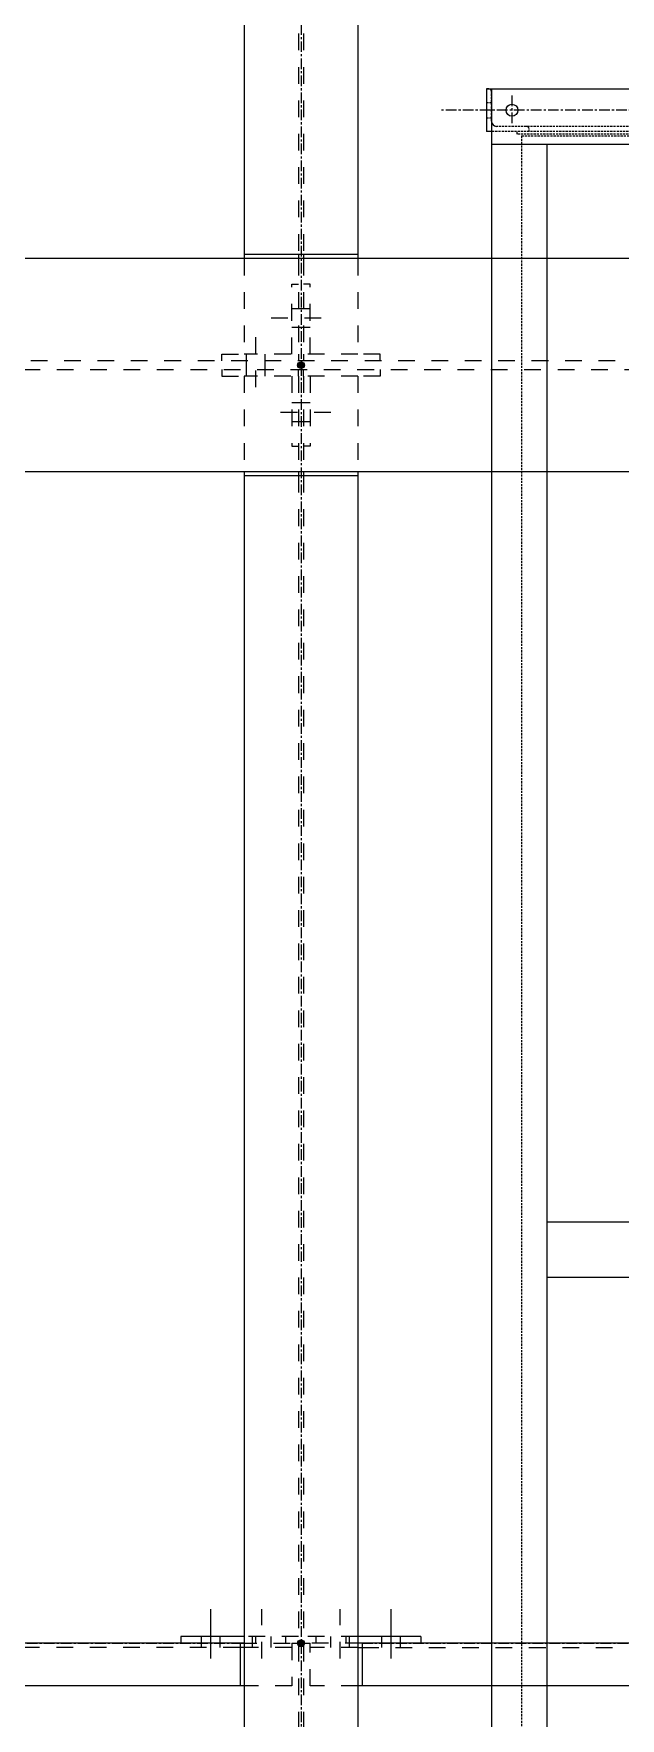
# Model space of a CAD drawing. Header units: inches. Extents: x 209270 to 234360, y -180214 to -150194.
# Drawn here: x 218898 to 219587, y -161652 to -159675 of the extents above; entities that cross this region are included whole.
import ezdxf

# ---------------------------------------------------------------- set-up
doc = ezdxf.new("R2010")
doc.units = ezdxf.units.IN
doc.header["$LTSCALE"] = 10
doc.header["$MEASUREMENT"] = 0
for name, pattern in [('CENTER', [2, 1.25, -0.25, 0.25, -0.25]), ('DXK_LINE_DOT2', [3.9198, 1.9599, -1.9599]), ('HIDDEN', [0.375, 0.25, -0.125])]:
    doc.linetypes.add(name, pattern=pattern)
for name, color, linetype in [('$AUDIT_BAD_LAYER1', 7, 'Continuous'), ('_STR_0', 7, 'Continuous'), ('_STR_1', 7, 'Continuous'), ('_STR_2', 7, 'Continuous'), ('_STR_4', 7, 'Continuous')]:
    doc.layers.add(name, color=color, linetype=linetype)
for name, color, linetype, lineweight in [('CEN', 1, 'CENTER', 9), ('HIDDDEN', 3, 'HIDDEN', 9), ('MAIN OBJECT', 2, 'Continuous', 18)]:
    doc.layers.add(name, color=color, linetype=linetype, lineweight=lineweight)

# ---------------------------------------------------------------- blocks, each defined once
blk = doc.blocks.new('A$Cdf87a385')
at = {"layer": 'CEN'}
for p, q in [((-147.6, -1817.4), (-147.6, -1783.4)), ((-1602.4, -1800.2), (-62.6, -1800.2))]:
    blk.add_line(p, q, dxfattribs=at)
at = {"layer": 'HIDDDEN'}
for p, q in [((-158.6, -1770.2), (-158.6, 1770.2)), ((-1619.3, -1772.2), (-153.9, -1772.2)), ((-1619.3, -1775.2), (-123.6, -1775.2)), ((-158.9, -1770.2), (-911, -1770.2)), ((-167.6, -1775.2), (-167.6, -1778.2)), ((-153.6, -1772.2), (-153.6, -1775.2)), ((-1619.3, -1781.2), (-165.6, -1781.2)), ((-164.6, -1781.2), (-129.6, -1781.2)), ((-123.6, -1787.2), (-123.6, -1822.2)), ((-117.6, -1791.2), (-123.4, -1791.2)), ((-117.6, -1791.2), (-122.6, -1791.2)), ((-117.6, -1809.2), (-123.4, -1809.2)), ((-117.6, -1809.2), (-122.6, -1809.2))]:
    blk.add_line(p, q, dxfattribs=at)
at = {"layer": 'MAIN OBJECT'}
for p, q in [((-123.6, -1825.2), (-123.6, 1825.2)), ((-188.6, -1760.2), (-188.6, 1760.2)), ((-188.6, -430.7), (-880.7, -430.7)), ((-188.6, -495.7), (-880.7, -495.7)), ((-123.6, -1760.2), (-1619.3, -1760.2)), ((-122.6, -1775.2), (-117.6, -1775.2)), ((-117.6, -1825.2), (-117.6, -1775.2)), ((-117.6, -1825.2), (-1619.3, -1825.2)), ((-120.6, -1825.2), (-117.6, -1825.2))]:
    blk.add_line(p, q, dxfattribs=at)
blk.add_circle((-147.6, -1800.2), 7, dxfattribs=at)
at = {"layer": 'MAIN OBJECT', "ltscale": 0.5}
for centre, radius, start, end in [((-164.6, -1778.2), 3, 179.9999, 269.9999), ((-129.6, -1787.2), 6, 359.9999, 89.9999), ((-120.6, -1822.2), 3, 179.9999, 269.9998)]:
    blk.add_arc(centre, radius, start, end, dxfattribs=at)
blk = doc.blocks.new('Part-116860372-114948 - 114867')
at = {"layer": '_STR_4', "linetype": 'Continuous'}
for points in [[(219211.9, -158267.7, -1), (219211.9, -158259.7, -1)], [(219211.9, -160067.7, -1), (219211.9, -160059.7, -1)]]:
    blk.add_hatch(color=4, dxfattribs=at).paths.add_polyline_path(points)
at = {"layer": '_STR_1', "color": 6, "linetype": 'DXK_LINE_DOT2'}
for p, q in [((219145.3, -158274.8), (219145.3, -158341.9)), ((219278.5, -158274.8), (219145.3, -158274.8)), ((219209, -158274.8), (219209, -158336.9)), ((219214.7, -158274.8), (219214.7, -158336.9)), ((219278.5, -158274.8), (219278.5, -158336.9)), ((219209, -158341.9), (219209, -159933.7)), ((219214.7, -158341.9), (219214.7, -159933.7)), ((219145.3, -159938.7), (219145.3, -160050.7)), ((219209, -159938.7), (219209, -160050.7)), ((219214.7, -159938.7), (219214.7, -160050.7)), ((219278.5, -159938.7), (219278.5, -160050.7)), ((219278.5, -160050.7), (219145.3, -160050.7))]:
    blk.add_line(p, q, dxfattribs=at)
at = {"layer": '_STR_2', "color": 2, "linetype": 'Continuous'}
for p, q in [((219145.3, -158336.9), (219145.3, -159938.7)), ((219209, -158336.9), (219209, -158341.9)), ((219214.7, -158336.9), (219214.7, -158341.9)), ((219278.5, -158336.9), (219278.5, -159938.7)), ((219278.5, -158341.9), (219145.3, -158341.9)), ((219278.5, -159933.7), (219145.3, -159933.7)), ((219209, -159933.7), (219209, -159938.7)), ((219214.7, -159933.7), (219214.7, -159938.7))]:
    blk.add_line(p, q, dxfattribs=at)
at = {"layer": '_STR_4', "color": 4, "linetype": 'CENTER'}
blk.add_line((219211.9, -158263.7), (219211.9, -160063.7), dxfattribs=at)
at = {"layer": '_STR_4', "color": 4, "linetype": 'Continuous'}
for centre in [(219211.9, -158263.7), (219211.9, -160063.7)]:
    blk.add_circle(centre, 4, dxfattribs=at)
blk = doc.blocks.new('Bolt-116860372-115965 - 114867')
at = {"layer": '_STR_1', "color": 1, "linetype": 'DXK_LINE_DOT2'}
for p, q in [((219201, -160107.7), (219209, -160107.7)), ((219209, -160107.7), (219214.7, -160107.7)), ((219214.7, -160107.7), (219222.7, -160107.7)), ((219188, -160118.7), (219256, -160118.7)), ((219201, -160129.7), (219209, -160129.7)), ((219209, -160129.7), (219214.7, -160129.7)), ((219214.7, -160129.7), (219222.7, -160129.7))]:
    blk.add_line(p, q, dxfattribs=at)
blk = doc.blocks.new('Part-116860372-115984 - 114867')
at = {"layer": '_STR_1', "color": 6, "linetype": 'DXK_LINE_DOT2'}
for p, q in [((219222.7, -159968.7), (219214.7, -159968.7)), ((219222.7, -160050.7), (219222.7, -159968.7)), ((219214.7, -160050.7), (219214.7, -160058.7)), ((219304.7, -160050.7), (219278.5, -160050.7)), ((219304.7, -160058.7), (219304.7, -160050.7))]:
    blk.add_line(p, q, dxfattribs=at)
blk = doc.blocks.new('Part-116860372-115963 - 114867')
at = {"layer": '_STR_1', "color": 6, "linetype": 'DXK_LINE_DOT2'}
for p, q in [((219214.7, -160076.7), (219214.7, -160068.7)), ((219222.7, -160076.7), (219222.7, -160158.7)), ((219304.7, -160076.7), (219278.5, -160076.7)), ((219304.7, -160068.7), (219304.7, -160076.7)), ((219222.7, -160158.7), (219214.7, -160158.7))]:
    blk.add_line(p, q, dxfattribs=at)
blk = doc.blocks.new('Part-116860372-157426 - 114867')
at = {"layer": '_STR_1', "color": 6, "linetype": 'DXK_LINE_DOT2'}
for p, q in [((219856.9, -159938.7), (218866.9, -159938.7)), ((218866.9, -160188.7), (219856.9, -160188.7))]:
    blk.add_line(p, q, dxfattribs=at)
blk = doc.blocks.new('Part-116860372-115983 - 114867')
at = {"layer": '_STR_1', "color": 6, "linetype": 'DXK_LINE_DOT2'}
for p, q in [((219201, -160050.7), (219201, -159968.7)), ((219201, -159968.7), (219209, -159968.7)), ((219119, -160058.7), (219119, -160050.7)), ((219119, -160050.7), (219145.3, -160050.7)), ((219209, -160050.7), (219209, -160058.7))]:
    blk.add_line(p, q, dxfattribs=at)
blk = doc.blocks.new('Part-116860372-114983 - 114867')
at = {"layer": '_STR_4', "linetype": 'Continuous'}
blk.add_hatch(color=4, dxfattribs=at).paths.add_polyline_path([(219211.9, -160067.7, -1), (219211.9, -160059.7, -1)])
at = {"layer": '_STR_1', "color": 6, "linetype": 'DXK_LINE_DOT2'}
for p, q in [((219278.5, -160076.7), (219145.3, -160076.7)), ((219145.3, -160076.7), (219145.3, -160188.7)), ((219209, -160076.7), (219209, -160188.7)), ((219214.7, -160076.7), (219214.7, -160188.7)), ((219278.5, -160076.7), (219278.5, -160188.7)), ((219209, -160193.7), (219209, -162944.2)), ((219214.7, -160193.7), (219214.7, -162944.2))]:
    blk.add_line(p, q, dxfattribs=at)
at = {"layer": '_STR_2', "color": 2, "linetype": 'Continuous'}
for p, q in [((219145.3, -160188.7), (219145.3, -162949.2)), ((219278.5, -160193.7), (219145.3, -160193.7)), ((219209, -160188.7), (219209, -160193.7)), ((219214.7, -160188.7), (219214.7, -160193.7)), ((219278.5, -160188.7), (219278.5, -162949.2))]:
    blk.add_line(p, q, dxfattribs=at)
at = {"layer": '_STR_4', "color": 4, "linetype": 'CENTER'}
blk.add_line((219211.9, -160063.7), (219211.9, -163063.7), dxfattribs=at)
at = {"layer": '_STR_4', "color": 4, "linetype": 'Continuous'}
blk.add_circle((219211.9, -160063.7), 4, dxfattribs=at)
blk = doc.blocks.new('Part-116860372-115030 - 114867')
at = {"layer": '_STR_4', "linetype": 'Continuous'}
for points in [[(218111.9, -161567.7, -1), (218111.9, -161559.7, -1)], [(219211.9, -161567.7, -1), (219211.9, -161559.7, -1)]]:
    blk.add_hatch(color=4, dxfattribs=at).paths.add_polyline_path(points)
at = {"layer": '_STR_1', "color": 6, "linetype": 'DXK_LINE_DOT2'}
for p, q in [((218123, -161563.7), (218123, -161613.7)), ((218190.1, -161563.7), (218123, -161563.7)), ((218185.1, -161568.7), (218123, -161568.7)), ((219140.3, -161568.7), (218190.1, -161568.7)), ((219140.3, -161563.7), (219201, -161563.7)), ((219201, -161568.7), (219145.3, -161568.7)), ((219201, -161563.7), (219201, -161613.7)), ((218185.1, -161613.7), (218123, -161613.7)), ((219201, -161613.7), (219145.3, -161613.7))]:
    blk.add_line(p, q, dxfattribs=at)
at = {"layer": '_STR_2', "color": 2, "linetype": 'Continuous'}
for p, q in [((218190.1, -161568.7), (218185.1, -161568.7)), ((219140.3, -161563.7), (218190.1, -161563.7)), ((218190.1, -161613.7), (218190.1, -161563.7)), ((219140.3, -161563.7), (219140.3, -161613.7)), ((219145.3, -161568.7), (219140.3, -161568.7)), ((219145.3, -161613.7), (218185.1, -161613.7))]:
    blk.add_line(p, q, dxfattribs=at)
at = {"layer": '_STR_4', "color": 4, "linetype": 'CENTER'}
for p, q in [((218111.9, -161563.7), (218123, -161563.7)), ((218190.1, -161563.7), (219140.3, -161563.7)), ((219201, -161563.7), (219211.9, -161563.7))]:
    blk.add_line(p, q, dxfattribs=at)
at = {"layer": '_STR_4', "color": 4, "linetype": 'Continuous'}
for centre in [(218111.9, -161563.7), (219211.9, -161563.7)]:
    blk.add_circle(centre, 4, dxfattribs=at)
blk = doc.blocks.new('Part-116860372-115031 - 114867')
at = {"layer": '_STR_4', "linetype": 'Continuous'}
for points in [[(219211.9, -161567.7, -1), (219211.9, -161559.7, -1)], [(220311.9, -161567.7, -1), (220311.9, -161559.7, -1)]]:
    blk.add_hatch(color=4, dxfattribs=at).paths.add_polyline_path(points)
at = {"layer": '_STR_1', "color": 6, "linetype": 'DXK_LINE_DOT2'}
for p, q in [((219222.7, -161613.7), (219222.7, -161563.7)), ((219283.5, -161563.7), (219222.7, -161563.7)), ((219278.5, -161568.7), (219222.7, -161568.7)), ((219283.5, -161568.7), (220240.3, -161568.7)), ((220301, -161563.7), (220240.3, -161563.7)), ((220301, -161568.7), (220245.3, -161568.7)), ((220301, -161613.7), (220301, -161563.7)), ((219278.5, -161613.7), (219222.7, -161613.7)), ((220301, -161613.7), (220245.3, -161613.7))]:
    blk.add_line(p, q, dxfattribs=at)
at = {"layer": '_STR_2', "color": 2, "linetype": 'Continuous'}
for p, q in [((219278.5, -161568.7), (219283.5, -161568.7)), ((220240.3, -161563.7), (219283.5, -161563.7)), ((219283.5, -161563.7), (219283.5, -161613.7)), ((220240.3, -161563.7), (220240.3, -161613.7)), ((220245.3, -161568.7), (220240.3, -161568.7)), ((220245.3, -161613.7), (219278.5, -161613.7))]:
    blk.add_line(p, q, dxfattribs=at)
at = {"layer": '_STR_4', "color": 4, "linetype": 'CENTER'}
for p, q in [((219211.9, -161563.7), (219222.7, -161563.7)), ((219283.5, -161563.7), (220240.3, -161563.7)), ((220301, -161563.7), (220311.9, -161563.7))]:
    blk.add_line(p, q, dxfattribs=at)
at = {"layer": '_STR_4', "color": 4, "linetype": 'Continuous'}
for centre in [(219211.9, -161563.7), (220311.9, -161563.7)]:
    blk.add_circle(centre, 4, dxfattribs=at)
blk = doc.blocks.new('Part-116860372-115112 - 114867')
at = {"layer": '_STR_2', "color": 2, "linetype": 'Continuous'}
for p, q in [((225381.9, -159938.7), (216886.9, -159938.7)), ((216886.9, -160188.7), (223004.9, -160188.7))]:
    blk.add_line(p, q, dxfattribs=at)
blk = doc.blocks.new('Part-116860372-115114 - 114867')
at = {"layer": '_STR_1', "color": 6, "linetype": 'DXK_LINE_DOT2'}
for p, q in [((225381.9, -160058.7), (216886.9, -160058.7)), ((216886.9, -160068.7), (225381.9, -160068.7))]:
    blk.add_line(p, q, dxfattribs=at)
blk = doc.blocks.new('Bolt-116860372-115966 - 114867')
at = {"layer": '_STR_1', "color": 1, "linetype": 'DXK_LINE_DOT2'}
for p, q in [((219159, -160089.7), (219159, -160016.7)), ((219148, -160058.7), (219148, -160050.7)), ((219170, -160058.7), (219170, -160050.7)), ((219148, -160068.7), (219148, -160058.7)), ((219148, -160076.7), (219148, -160068.7)), ((219170, -160068.7), (219170, -160058.7)), ((219170, -160076.7), (219170, -160068.7))]:
    blk.add_line(p, q, dxfattribs=at)
blk = doc.blocks.new('Part-116860372-115629 - 114867')
at = {"layer": '_STR_1', "color": 6, "linetype": 'DXK_LINE_DOT2'}
for p, q in [((219278.5, -161555.7), (219214.7, -161555.7)), ((219229.7, -161563.7), (219229.7, -161555.7)), ((219264.7, -161563.7), (219264.7, -161555.7))]:
    blk.add_line(p, q, dxfattribs=at)
at = {"layer": '_STR_2', "color": 2, "linetype": 'Continuous'}
for p, q in [((219352.7, -161555.7), (219278.5, -161555.7)), ((219352.7, -161555.7), (219352.7, -161563.7)), ((219283.5, -161563.7), (219278.5, -161563.7))]:
    blk.add_line(p, q, dxfattribs=at)
blk = doc.blocks.new('Bolt-116860372-115630 - 114867')
at = {"layer": '_STR_1', "color": 1, "linetype": 'DXK_LINE_DOT2'}
for p, q in [((219257.7, -161581.7), (219257.7, -161523.7)), ((219246.7, -161563.7), (219246.7, -161555.7)), ((219268.7, -161563.7), (219268.7, -161555.7)), ((219246.7, -161568.7), (219246.7, -161563.7)), ((219268.7, -161568.7), (219268.7, -161563.7))]:
    blk.add_line(p, q, dxfattribs=at)
at = {"layer": '_STR_2', "color": 1, "linetype": 'Continuous'}
for p, q in [((219317.7, -161581.7), (219317.7, -161523.7)), ((219306.7, -161563.7), (219306.7, -161555.7)), ((219328.7, -161563.7), (219328.7, -161555.7)), ((219306.7, -161568.7), (219306.7, -161563.7)), ((219328.7, -161568.7), (219328.7, -161563.7))]:
    blk.add_line(p, q, dxfattribs=at)
blk = doc.blocks.new('Part-116860372-115631 - 114867')
at = {"layer": '_STR_1', "color": 6, "linetype": 'DXK_LINE_DOT2'}
for p, q in [((219209, -161555.7), (219145.3, -161555.7)), ((219159, -161563.7), (219159, -161555.7)), ((219194, -161563.7), (219194, -161555.7))]:
    blk.add_line(p, q, dxfattribs=at)
at = {"layer": '_STR_2', "color": 2, "linetype": 'Continuous'}
for p, q in [((219145.3, -161555.7), (219071, -161555.7)), ((219071, -161555.7), (219071, -161563.7)), ((219145.3, -161563.7), (219140.3, -161563.7))]:
    blk.add_line(p, q, dxfattribs=at)
blk = doc.blocks.new('Bolt-116860372-115632 - 114867')
at = {"layer": '_STR_1', "color": 1, "linetype": 'DXK_LINE_DOT2'}
for p, q in [((219166, -161581.7), (219166, -161523.7)), ((219155, -161563.7), (219155, -161555.7)), ((219177, -161563.7), (219177, -161555.7)), ((219155, -161568.7), (219155, -161563.7)), ((219177, -161568.7), (219177, -161563.7))]:
    blk.add_line(p, q, dxfattribs=at)
at = {"layer": '_STR_2', "color": 1, "linetype": 'Continuous'}
for p, q in [((219106, -161581.7), (219106, -161523.7)), ((219095, -161563.7), (219095, -161555.7)), ((219117, -161563.7), (219117, -161555.7)), ((219095, -161568.7), (219095, -161563.7)), ((219117, -161568.7), (219117, -161563.7))]:
    blk.add_line(p, q, dxfattribs=at)
blk = doc.blocks.new('Part-116860372-115964 - 114867')
at = {"layer": '_STR_1', "color": 6, "linetype": 'DXK_LINE_DOT2'}
for p, q in [((219119, -160068.7), (219119, -160076.7)), ((219119, -160076.7), (219145.3, -160076.7)), ((219201, -160076.7), (219201, -160158.7)), ((219209, -160076.7), (219209, -160068.7)), ((219201, -160158.7), (219209, -160158.7))]:
    blk.add_line(p, q, dxfattribs=at)
blk = doc.blocks.new('Bolt-116860372-115985 - 114867')
at = {"layer": '_STR_1', "color": 1, "linetype": 'DXK_LINE_DOT2'}
for p, q in [((219209, -159997.7), (219201, -159997.7)), ((219214.7, -159997.7), (219209, -159997.7)), ((219222.7, -159997.7), (219214.7, -159997.7)), ((219235.7, -160008.7), (219167.7, -160008.7)), ((219209, -160019.7), (219201, -160019.7)), ((219214.7, -160019.7), (219209, -160019.7)), ((219222.7, -160019.7), (219214.7, -160019.7))]:
    blk.add_line(p, q, dxfattribs=at)

msp = doc.modelspace()

# ---------------------------------------------------------------- block references
at = {"layer": '$AUDIT_BAD_LAYER1', "color": 1, "rotation": 180.0000473434895}
msp.add_blockref('A$Cdf87a385', (219311.9, -161564.7, 0.8), dxfattribs=at)
at = {"layer": '_STR_0', "zscale": 0.8}
for name in ['Part-116860372-114948 - 114867', 'Part-116860372-157426 - 114867', 'Part-116860372-115112 - 114867', 'Part-116860372-115983 - 114867', 'Part-116860372-115984 - 114867', 'Bolt-116860372-115985 - 114867', 'Bolt-116860372-115966 - 114867', 'Part-116860372-115114 - 114867', 'Part-116860372-115964 - 114867', 'Part-116860372-114983 - 114867', 'Part-116860372-115963 - 114867', 'Bolt-116860372-115965 - 114867', 'Bolt-116860372-115632 - 114867', 'Bolt-116860372-115630 - 114867', 'Part-116860372-115631 - 114867', 'Part-116860372-115629 - 114867', 'Part-116860372-115030 - 114867', 'Part-116860372-115031 - 114867']:
    msp.add_blockref(name, (0, 0), dxfattribs=at)

doc.saveas('drawing.dxf')
